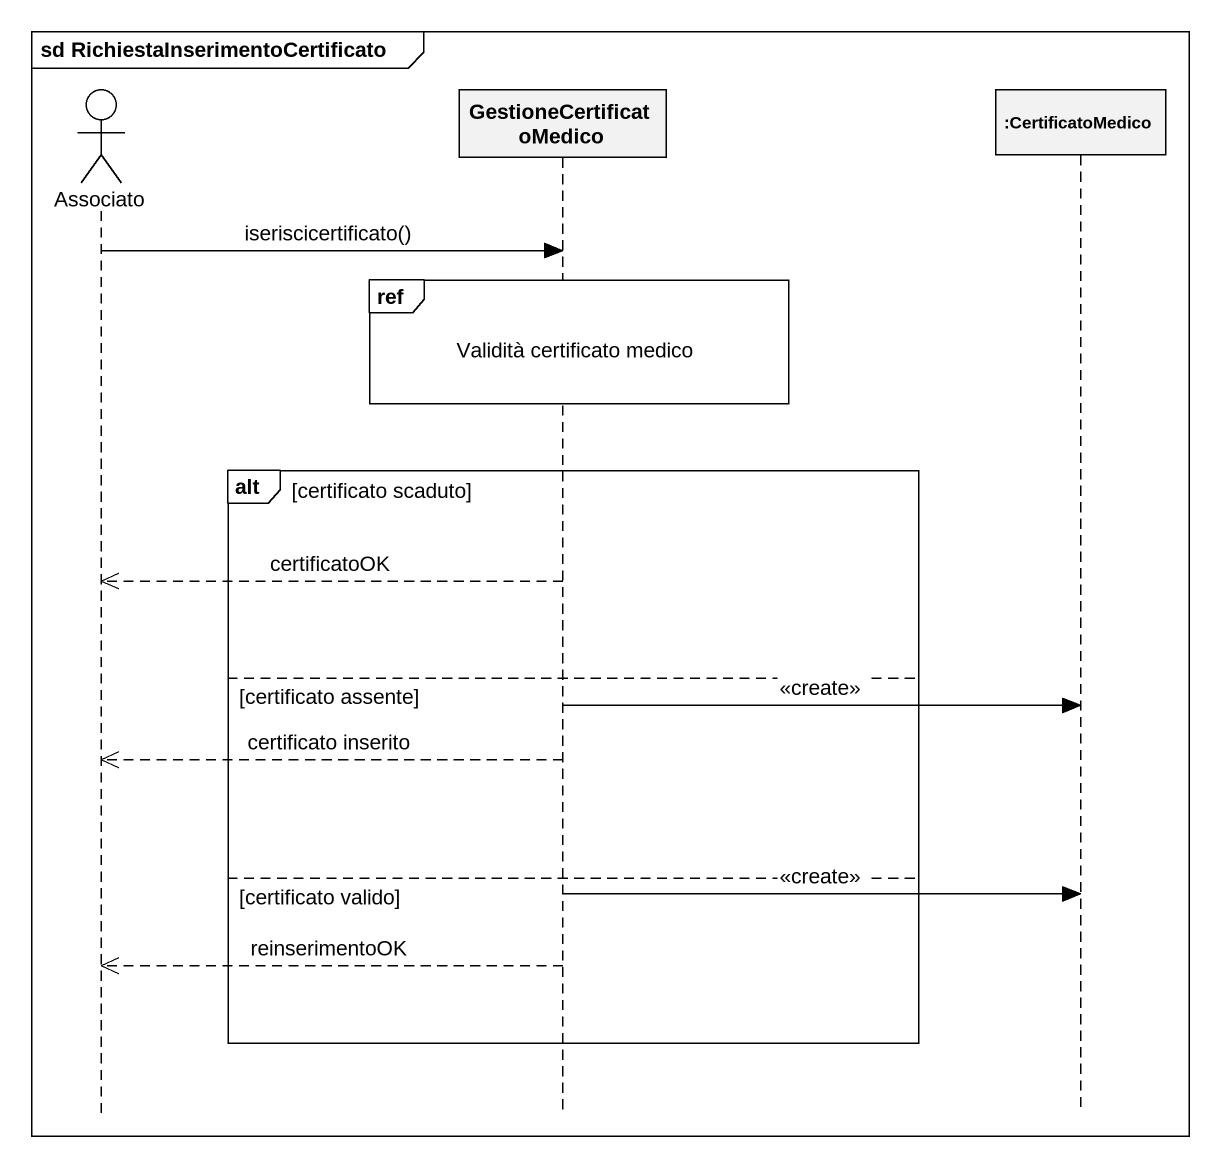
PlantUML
@startuml
mainframe sd RichiestaInserimentoCertificato
hide footbox
actor Associato
participant GestioneCertificatoMedico
participant ":CertificatoMedico" as CertificatoMedico

Associato -> GestioneCertificatoMedico : iseriscicertificato()
ref over GestioneCertificatoMedico : Validità certificato medico
alt certificato scaduto
  GestioneCertificatoMedico -->> Associato : certificatoOK
else certificato assente
  GestioneCertificatoMedico -> CertificatoMedico : <<create>>
  GestioneCertificatoMedico -->> Associato : certificato inserito
else certificato valido
  GestioneCertificatoMedico -> CertificatoMedico : <<create>>
  GestioneCertificatoMedico -->> Associato : reinserimentoOK
end
@enduml
